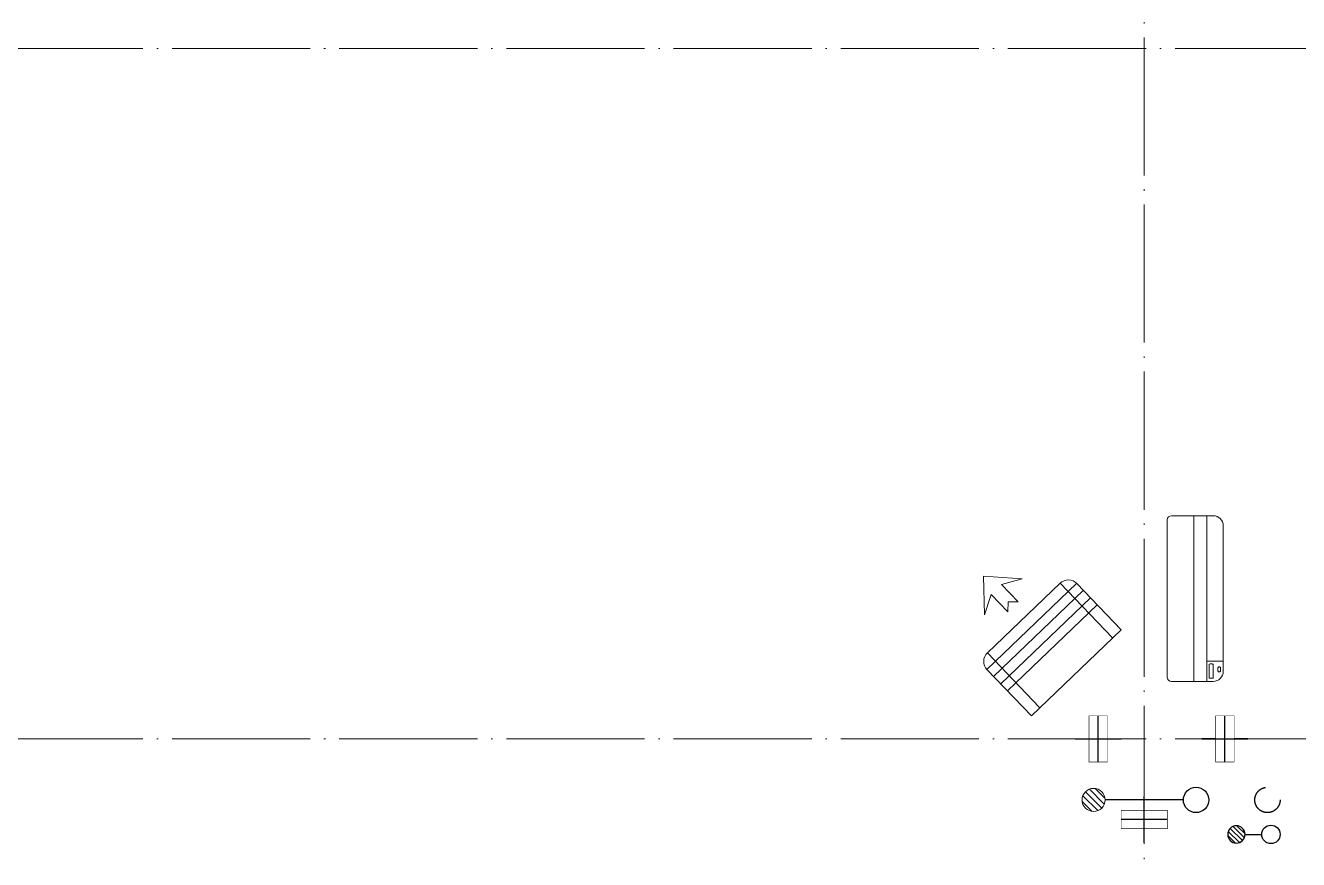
# Model space of a CAD drawing. Extents: x -518115 to 389031, y -231062 to 1628073.
# Drawn here: x 29958 to 35487, y 673933 to 677557 of the extents above; entities that cross this region are included whole.
import ezdxf

# ---------------------------------------------------------------- set-up
doc = ezdxf.new("R2010")
doc.units = 0
doc.header["$LTSCALE"] = 1000
doc.header["$MEASUREMENT"] = 0
doc.linetypes.add('DASH', pattern=[0.35, 0.25, -0.1])
doc.linetypes.add('DOTE', pattern=[2.42, 2, -0.2, 0.02, -0.2])
for name, color, linetype, lineweight in [('DOTE', 19, 'DOTE', 9), ('LVTRY', 1, 'Continuous', 13), ('平面-空调室内机', 176, 'Continuous', 9), ('平面-空调预留孔', 173, 'Continuous', 15), ('空调', 76, 'Continuous', 13)]:
    doc.layers.add(name, color=color, linetype=linetype, lineweight=lineweight)
for name, color, linetype in [('EQUIP_地漏', 7, 'Continuous'), ('VPIPE-凝结', 150, 'Continuous'), ('VPIPE-废水', 31, 'Continuous'), ('VPIPE-雨水', 4, 'DASH'), ('机电标识类', 1, 'Continuous')]:
    doc.layers.add(name, color=color, linetype=linetype)

# ---------------------------------------------------------------- blocks, each defined once
blk = doc.blocks.new('dongkong')
blk.add_wipeout([(-603756, 210771), (-603756, 210570.8), (-603836, 210570.8), (-603836, 210771)])
at = {"layer": '机电标识类', "color": 250, "linetype": 'DASH', "ltscale": 400}
for p, q in [((-603796, 210771), (-603796, 210570.8)), ((-603896, 210670.7), (-603696, 210670.7))]:
    blk.add_line(p, q, dxfattribs=at)
at = {"layer": '空调', "color": 6, "linetype": 'DASH', "const_width": 2}
blk.add_lwpolyline([(-603756, 210771), (-603756, 210570.8), (-603836, 210570.8), (-603836, 210771)], close=True, dxfattribs=at)
blk = doc.blocks.new('A$C001338C2')
for p, q in [((845, 303.6), (55, 303.6)), ((109.1, 214.8), (109.1, 303.6)), ((0, 248.6), (0, 22)), ((900, 22), (900, 248.6)), ((22, 0), (878, 0))]:
    blk.add_line(p, q)
at = {"lineweight": 5}
for p, q in [((900, 214.8), (0, 214.8)), ((900, 143.2), (0, 143.2))]:
    blk.add_line(p, q, dxfattribs=at)
for points in [[(73.1, 275), (56.8, 275, -0.414214), (51.3, 280.5), (51.3, 283.4, -0.414214), (56.8, 288.9), (73.1, 288.9, -0.414214), (78.6, 283.4), (78.6, 280.5, -0.414214)], [(89.2, 226.4), (22.2, 226.4, -0.414214), (16.7, 231.9), (16.7, 243.1, -0.414214), (22.2, 248.6), (89.2, 248.6, -0.414214), (94.7, 243.1), (94.7, 231.9, -0.414214)]]:
    blk.add_lwpolyline(points, format="xyb", close=True)
for centre, radius, start, end in [((55, 248.6), 55, 90, 180), ((845, 248.6), 55, 360, 90), ((22, 22), 22, 180, 270), ((878, 22), 22, 270, 360)]:
    blk.add_arc(centre, radius, start, end)
blk = doc.blocks.new('$lvtry$00000171')
for p, q in [((-74.2, 10.6), (-10.6, 74.2)), ((-69.8, -27.4), (27.4, 69.8)), ((-53, -53), (53, 53)), ((-27.4, -69.8), (69.8, 27.4)), ((10.6, -74.2), (74.2, -10.6))]:
    blk.add_line(p, q)
blk.add_circle((0, 0), 75)
blk.add_point((0, 0))
blk = doc.blocks.new('$TwtSys$00000141')
at = {"color": 1}
for p, q in [((-47.1, 3.8), (-5, 45.9)), ((-47.1, 3.8), (-5, 45.9)), ((-43.6, -17.5), (17.5, 43.6)), ((-43.6, -17.5), (17.5, 43.6)), ((-33.2, -33.2), (33.2, 33.2)), ((-33.2, -33.2), (33.2, 33.2)), ((-16.2, -43.5), (43.8, 16.4)), ((-16.2, -43.5), (43.8, 16.4)), ((5.7, -46.1), (46.1, -5.7)), ((5.7, -46.1), (46.1, -5.7))]:
    blk.add_line(p, q, dxfattribs=at)
blk.add_circle((0, 0), 47, dxfattribs=at)
blk.add_circle((0, 0), 47, dxfattribs=at)
blk = doc.blocks.new('HFHFTHFD')
at = {"layer": 'DOTE', "linetype": 'DOTE', "ltscale": 0.3}
for p, q in [((442116.6, 601748.8), (442116.6, 593448.8)), ((472616.6, 600248.8), (418616.6, 600248.8)), ((472616.6, 597248.8), (418616.6, 597248.8))]:
    blk.add_line(p, q, dxfattribs=at)
blk = doc.blocks.new('dasdasf1sa2f31as32f')
for p, q in [((-116, 585.6), (43.3, 640.5)), ((82.7, 476.6), (43.3, 640.5)), ((-22.8, 585.5), (-116, 585.6)), ((-22.8, 585.5), (-73.4, 493.2)), ((32.4, 555.1), (-18.1, 462.9)), ((82.7, 476.6), (32.4, 555.1)), ((-473.5, 259.7), (-339.5, 504)), ((-269.8, 524.3), (-427.7, 236.5)), ((134.6, 245.5), (-338.8, 505.1)), ((-269.8, 524.3), (113.7, 314)), ((-31.3, 504.4), (-73.4, 493.2)), ((-18.1, 462.9), (-31.3, 504.4)), ((114.7, 208.4), (-359.1, 468.2)), ((72.3, 131.9), (-401.1, 391.6)), ((92.6, 168.8), (-380.9, 428.5)), ((113.7, 314), (-44.2, 26.2)), ((0, 0), (-473.5, 259.7)), ((134, 244.4), (0, 0))]:
    blk.add_line(p, q)
for centre, start, end in [((-294.5, 479.4), 61.2593, 151.2593), ((89, 269), 331.2593, 61.2593)]:
    blk.add_arc(centre, 51.3, start, end)
blk = doc.blocks.new('GDGDRGDGDRGDR')
at = {"layer": '平面-空调室内机', "ltscale": 0.3, "xscale": -1, "rotation": 270}
blk.add_blockref('dongkong', (231445.9, 1046278.1), dxfattribs=at)
at = {"layer": '平面-空调预留孔', "xscale": -1, "rotation": 15.00000000331026}
blk.add_blockref('dasdasf1sa2f31as32f', (441626.3, 442932.1), dxfattribs=at)
at = {"layer": '平面-空调室内机', "ltscale": 0.3, "xscale": -1, "rotation": 180}
blk.add_blockref('dongkong', (1045712.6, 653502.9), dxfattribs=at)

msp = doc.modelspace()

# ---------------------------------------------------------------- linework, layer by layer
at = {"layer": 'VPIPE-凝结', "ltscale": 0.1}
msp.add_line((34986.6, 674192.2), (34646.6, 674192.2), dxfattribs=at)
msp.add_lwpolyline([(35254.2, 674042.2), (35326.6, 674042.2)], dxfattribs=at)
at = {"layer": 'VPIPE-凝结'}
msp.add_circle((35366.6, 674042.2), 40, dxfattribs=at)
at = {"layer": 'VPIPE-废水'}
msp.add_circle((35041.6, 674192.2), 55, dxfattribs=at)
at = {"layer": 'VPIPE-雨水'}
msp.add_circle((35351.6, 674192.2), 55, dxfattribs=at)

# ---------------------------------------------------------------- block references
at = {"layer": 'EQUIP_地漏', "xscale": 0.8, "yscale": -0.8, "zscale": 0.8, "rotation": 180}
msp.add_blockref('$TwtSys$00000141', (35216.6, 674042.2), dxfattribs=at)
at = {"layer": 'LVTRY', "xscale": 0.6666666667107825, "yscale": 0.6666666667107825, "rotation": 269.9999999939778}
msp.add_blockref('$lvtry$00000171', (34596.6, 674192.2), dxfattribs=at)
at = {"layer": '平面-空调室内机', "ltscale": 0.3, "rotation": 180}
msp.add_blockref('dongkong', (-568629.4, 885128), dxfattribs=at)
at = {"layer": '平面-空调预留孔', "xscale": -0.800000000046565, "yscale": 0.800000000046565, "zscale": 0.800000000046565, "rotation": 269.9999997665698}
msp.add_blockref('A$C001338C2', (34916.7, 674707.2), dxfattribs=at)

# ---------------------------------------------------------------- next in the draw order: block references
at = {"layer": '平面-空调室内机', "ltscale": 0.3, "xscale": -1, "rotation": 180}
msp.add_blockref('dongkong', (638962.7, 885128), dxfattribs=at)

# ---------------------------------------------------------------- next in the draw order: block references
msp.add_blockref('HFHFTHFD', (-407300, 77208.4))

# ---------------------------------------------------------------- next in the draw order: block references
msp.add_blockref('GDGDRGDGDRGDR', (-407300, 231625.1))

doc.saveas('drawing.dxf')
